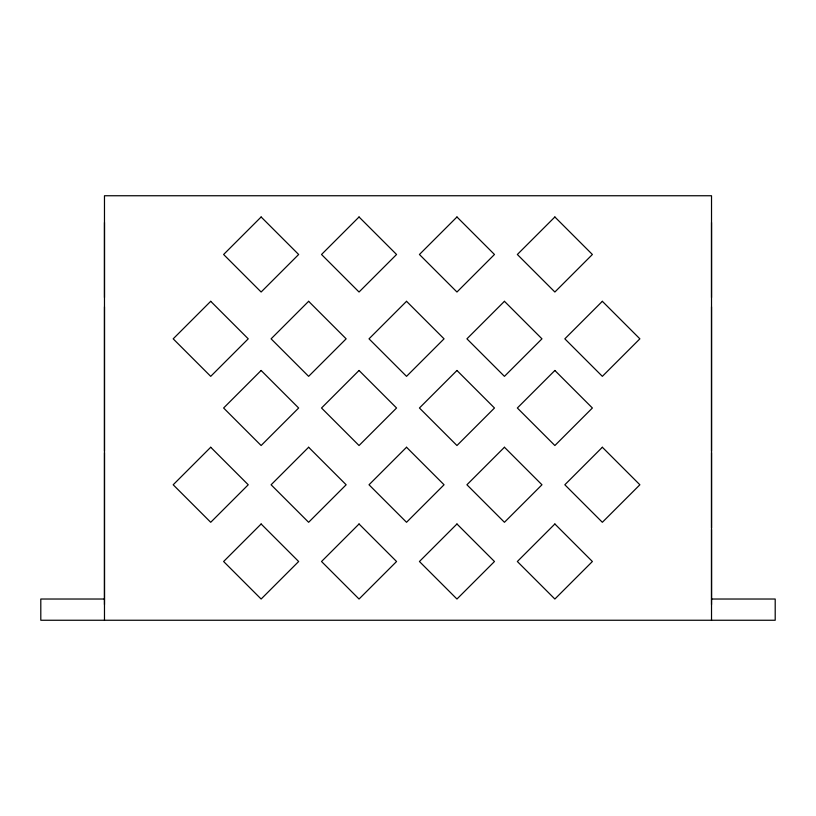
<?xml version="1.0" encoding="UTF-8"?>
<svg xmlns="http://www.w3.org/2000/svg" width="816" height="816" viewBox="0 0 816 816"><rect width="100%" height="100%" fill="white"/><g stroke="black" fill="none" stroke-linecap="round" stroke-linejoin="round"><path stroke-width="1.22" d="M104.479 604.574L104.479 452.788M104.479 451.064L104.479 306.847M104.479 297.554L104.479 222.513M711.521 604.574L711.521 529.523M711.521 527.83L711.521 452.788M711.521 451.064L711.521 306.847M711.521 297.554L711.521 222.513M104.479 599.026L40.8 599.026L40.8 620.252L775.2 620.252L775.2 599.026L711.521 599.026M711.521 620.252L711.521 195.748L104.479 195.748L104.479 620.252M261.13 216.974L223.615 254.49L261.13 292.016L298.656 254.49L261.13 216.974M210.712 301.308L173.186 338.834L210.712 376.349L248.237 338.834L210.712 301.308M359.04 216.974L321.524 254.49L359.04 292.016L396.566 254.49L359.04 216.974M308.621 301.308L271.096 338.834L308.621 376.349L346.147 338.834L308.621 301.308M261.13 370.474L223.615 408L261.13 445.526L298.656 408L261.13 370.474M210.712 447.25L173.186 484.775L210.712 522.291L248.237 484.775L210.712 447.25M456.96 216.974L419.434 254.49L456.96 292.016L494.476 254.49L456.96 216.974M406.531 301.308L369.016 338.834L406.531 376.349L444.057 338.834L406.531 301.308M359.04 370.474L321.524 408L359.04 445.526L396.566 408L359.04 370.474M308.621 447.25L271.096 484.775L308.621 522.291L346.147 484.775L308.621 447.25M554.87 216.974L517.344 254.49L554.87 292.016L592.385 254.49L554.87 216.974M261.13 523.984L223.615 561.51L261.13 599.026L298.656 561.51L261.13 523.984M504.441 301.308L466.925 338.834L504.441 376.349L541.967 338.834L504.441 301.308M456.96 370.474L419.434 408L456.96 445.526L494.476 408L456.96 370.474M406.531 447.25L369.016 484.775L406.531 522.291L444.057 484.775L406.531 447.25M359.04 523.984L321.524 561.51L359.04 599.026L396.566 561.51L359.04 523.984M602.351 301.308L564.835 338.834L602.351 376.349L639.877 338.834L602.351 301.308M554.87 370.474L517.344 408L554.87 445.526L592.385 408L554.87 370.474M504.441 447.25L466.925 484.775L504.441 522.291L541.967 484.775L504.441 447.25M456.96 523.984L419.434 561.51L456.96 599.026L494.476 561.51L456.96 523.984M602.351 447.25L564.835 484.775L602.351 522.291L639.877 484.775L602.351 447.25M554.87 523.984L517.344 561.51L554.87 599.026L592.385 561.51L554.87 523.984"/></g></svg>
